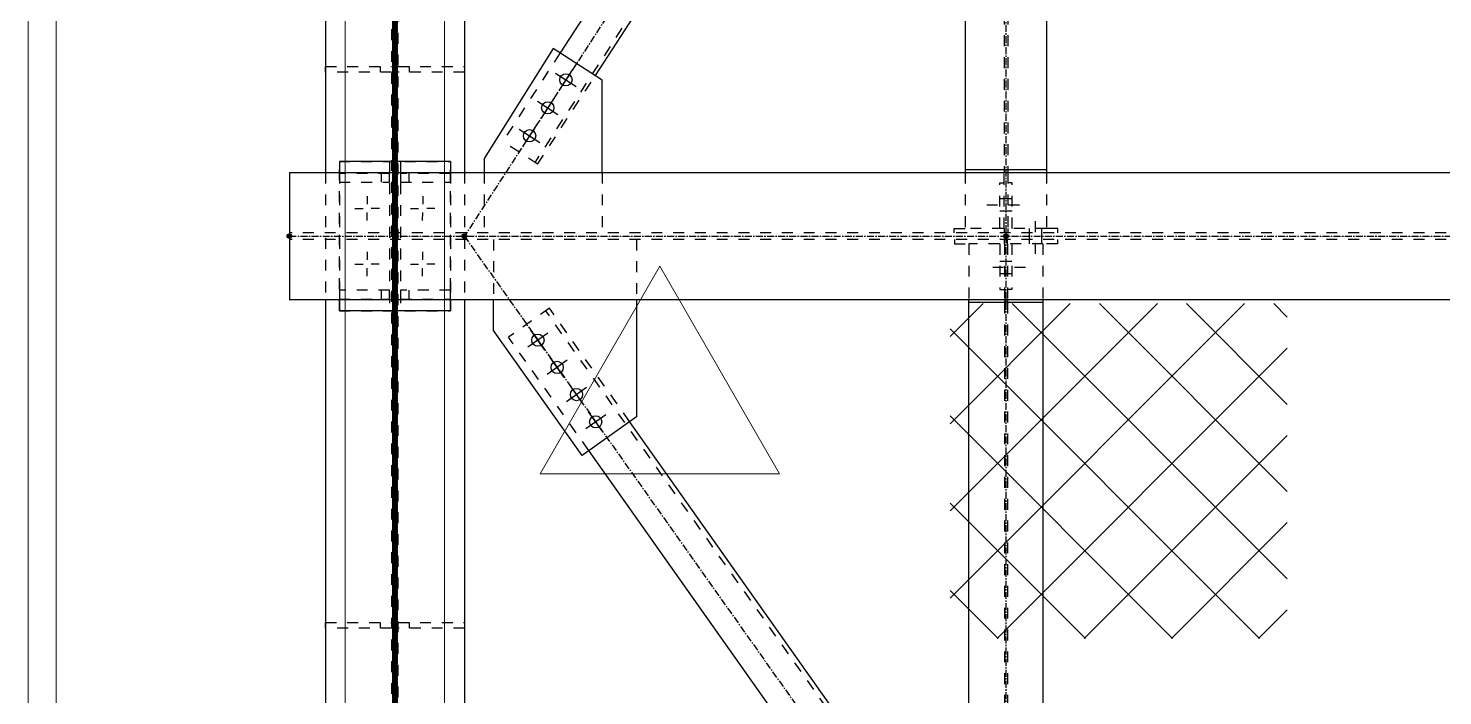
# Model space of a CAD drawing. Header units: inches. Extents: x 209270 to 234360, y -180214 to -150194.
# Drawn here: x 216352 to 218898, y -163990 to -162790 of the extents above; entities that cross this region are included whole.
import ezdxf

# ---------------------------------------------------------------- set-up
doc = ezdxf.new("R2010")
doc.units = ezdxf.units.IN
doc.header["$LTSCALE"] = 10
doc.header["$MEASUREMENT"] = 0
for name, pattern in [('CENTER', [2, 1.25, -0.25, 0.25, -0.25]), ('DXK_LINE_DOT2', [3.9198, 1.9599, -1.9599]), ('DXK_LINE_DOT5', [7.8785, 2.979, -0.9799, 0.9799, -0.9799, 0.9799, -0.9799]), ('HIDDEN', [0.375, 0.25, -0.125]), ('PHANTOM', [2.5, 1.25, -0.25, 0.25, -0.25, 0.25, -0.25])]:
    doc.linetypes.add(name, pattern=pattern)
for name, color, linetype in [('_STR_0', 5, 'Continuous'), ('_STR_1', 5, 'Continuous'), ('_STR_2', 5, 'Continuous'), ('_STR_4', 5, 'Continuous')]:
    doc.layers.add(name, color=color, linetype=linetype)
for name, color, linetype, lineweight in [('CEN', 1, 'CENTER', 9), ('handrail', 1, 'FENCELINE1', 9), ('HIDDEN', 1, 'HIDDEN', 9), ('MAIN OBJECT', 1, 'Continuous', 18), ('PANTHOM', 1, 'PHANTOM', 0), ('REV-C', 1, 'Continuous', 18), ('Sheeting', 1, 'Continuous', 0)]:
    doc.layers.add(name, color=color, linetype=linetype, lineweight=lineweight)
doc.linetypes.add('FENCELINE1', pattern='A,0.25,-0.1,[133,arial.ttf,S=0.1,R=0,X=-0.1,Y=0],-0.1,1', length=1.45)

# ---------------------------------------------------------------- blocks, each defined once
blk = doc.blocks.new('A$Ca106b763')
at = {"layer": 'REV-C'}
blk.add_lwpolyline([(0, 373.2), (-215.5, 0), (215.5, 0)], close=True, dxfattribs=at)
blk = doc.blocks.new('GridLine-116860372-116902 - 114867')
at = {"layer": '_STR_2', "linetype": 'DXK_LINE_DOT5'}
blk.add_line((217011.9, -165456.7), (217011.9, -153291), dxfattribs=at)
blk = doc.blocks.new('GridLine-116860372-154897 - 114867')
at = {"layer": '_STR_2', "linetype": 'DXK_LINE_DOT5'}
blk.add_line((217011.9, -166678), (217011.9, -163663.7), dxfattribs=at)
blk = doc.blocks.new('Part-116860372-157464 - 114867')
at = {"layer": '_STR_1', "linetype": 'DXK_LINE_DOT2'}
for p, q in [((217017.9, -163858.7), (217136.9, -163858.7)), ((217136.9, -163868.7), (217017.9, -163868.7)), ((217037.9, -163868.7), (217037.9, -163858.7)), ((217136.9, -163858.7), (217136.9, -163868.7))]:
    blk.add_line(p, q, dxfattribs=at)
blk = doc.blocks.new('Part-116860372-114981 - 114867')
at = {"layer": '_STR_4', "linetype": 'Continuous'}
blk.add_hatch(color=256, dxfattribs=at).paths.add_polyline_path([(216821.8, -163167.7, -1), (216821.8, -163159.7, -1)])
at = {"layer": '_STR_1', "linetype": 'DXK_LINE_DOT2'}
for p, q in [((225371.9, -163157.7), (216821.8, -163157.7)), ((225371.9, -163169.6), (216821.8, -163169.6))]:
    blk.add_line(p, q, dxfattribs=at)
at = {"layer": '_STR_2', "linetype": 'Continuous'}
for p, q in [((216821.8, -163049.2), (216821.8, -163278.2)), ((216821.8, -163049.2), (223004.9, -163049.2)), ((225386.9, -163278.2), (216821.8, -163278.2))]:
    blk.add_line(p, q, dxfattribs=at)
at = {"layer": '_STR_4', "linetype": 'CENTER'}
blk.add_line((216821.8, -163163.7), (225511.9, -163163.7), dxfattribs=at)
at = {"layer": '_STR_4', "linetype": 'Continuous'}
blk.add_circle((216821.8, -163163.7), 4, dxfattribs=at)
blk = doc.blocks.new('Part-116860372-114982 - 114867')
at = {"layer": '_STR_4', "linetype": 'Continuous'}
blk.add_hatch(color=256, dxfattribs=at).paths.add_polyline_path([(218111.9, -163167.7, -1), (218111.9, -163159.7, -1)])
at = {"layer": '_STR_1', "linetype": 'DXK_LINE_DOT2'}
for p, q in [((218108.7, -160293.7), (218108.7, -163044.2)), ((218115, -160293.7), (218115, -163044.2)), ((218038.7, -163049.2), (218038.7, -163149.7)), ((218108.7, -163149.7), (218108.7, -163049.2)), ((218115, -163049.2), (218115, -163149.7)), ((218185.1, -163049.2), (218185.1, -163149.7)), ((218185.1, -163149.7), (218038.7, -163149.7))]:
    blk.add_line(p, q, dxfattribs=at)
at = {"layer": '_STR_2', "linetype": 'Continuous'}
for p, q in [((218038.7, -160288.7), (218038.7, -163049.2)), ((218185.1, -160288.7), (218185.1, -163049.2)), ((218185.1, -163044.2), (218038.7, -163044.2)), ((218108.7, -163044.2), (218108.7, -163049.2)), ((218115, -163044.2), (218115, -163049.2))]:
    blk.add_line(p, q, dxfattribs=at)
at = {"layer": '_STR_4', "linetype": 'CENTER'}
blk.add_line((218111.9, -160163.7), (218111.9, -163163.7), dxfattribs=at)
at = {"layer": '_STR_4', "linetype": 'Continuous'}
blk.add_circle((218111.9, -163163.7), 4, dxfattribs=at)
blk = doc.blocks.new('Part-116860372-114992 - 114867')
at = {"layer": '_STR_4', "linetype": 'Continuous'}
for points in [[(218111.9, -163167.7, -1), (218111.9, -163159.7, -1)], [(218111.9, -164367.7, -1), (218111.9, -164359.7, -1)]]:
    blk.add_hatch(color=256, dxfattribs=at).paths.add_polyline_path(points)
at = {"layer": '_STR_1', "linetype": 'DXK_LINE_DOT2'}
for p, q in [((218178.5, -163177.6), (218045.3, -163177.6)), ((218045.3, -163177.6), (218045.3, -163278.2)), ((218109, -163177.6), (218109, -163278.2)), ((218114.7, -163177.6), (218114.7, -163278.2)), ((218178.5, -163177.6), (218178.5, -163278.2)), ((218109, -163283.2), (218109, -164292.1)), ((218114.7, -163283.2), (218114.7, -164292.1)), ((218109, -164297.1), (218109, -164352.8)), ((218114.7, -164297.1), (218114.7, -164352.8)), ((218114.7, -164352.8), (218109, -164352.8))]:
    blk.add_line(p, q, dxfattribs=at)
at = {"layer": '_STR_2', "linetype": 'Continuous'}
for p, q in [((218045.3, -164292.1), (218045.3, -163278.2)), ((218178.5, -163283.2), (218045.3, -163283.2)), ((218109, -163278.2), (218109, -163283.2)), ((218114.7, -163278.2), (218114.7, -163283.2)), ((218178.5, -163278.2), (218178.5, -164292.1)), ((218178.5, -164292.1), (218045.3, -164292.1)), ((218109, -164292.1), (218109, -164297.1)), ((218114.7, -164292.1), (218114.7, -164297.1))]:
    blk.add_line(p, q, dxfattribs=at)
at = {"layer": '_STR_4', "linetype": 'CENTER'}
blk.add_line((218111.9, -163163.7), (218111.9, -164363.7), dxfattribs=at)
at = {"layer": '_STR_4', "linetype": 'Continuous'}
for centre in [(218111.9, -163163.7), (218111.9, -164363.7)]:
    blk.add_circle(centre, 4, dxfattribs=at)
blk = doc.blocks.new('Part-116860372-115434 - 114867')
at = {"layer": '_STR_1', "linetype": 'DXK_LINE_DOT2'}
for p, q in [((218123, -163067.7), (218115, -163067.7)), ((218123, -163149.7), (218123, -163067.7)), ((218115, -163149.7), (218115, -163157.7)), ((218205, -163149.7), (218185.1, -163149.7)), ((218205, -163157.7), (218205, -163149.7))]:
    blk.add_line(p, q, dxfattribs=at)
blk = doc.blocks.new('Part-116860372-115078 - 114867')
at = {"layer": '_STR_4', "linetype": 'Continuous'}
for points in [[(218111.9, -161667.7, -1), (218111.9, -161659.7, -1)], [(217136.9, -163167.7, -1), (217136.9, -163159.7, -1)]]:
    blk.add_hatch(color=256, dxfattribs=at).paths.add_polyline_path(points)
at = {"layer": '_STR_1', "linetype": 'DXK_LINE_DOT2'}
for p, q in [((217960.8, -161831.9), (217857.2, -161991.2)), ((217960.8, -161831.9), (218023.7, -161872.8)), ((218018.6, -161869.5), (217263.7, -163030.9)), ((218023.7, -161872.8), (217920.1, -162032.1)), ((217309.4, -162834), (217205.9, -162993.3)), ((217268.7, -163034.2), (217372.3, -162874.9)), ((217268.7, -163034.2), (217205.9, -162993.3))]:
    blk.add_line(p, q, dxfattribs=at)
at = {"layer": '_STR_2', "linetype": 'Continuous'}
for p, q in [((217857.2, -161991.2), (217309.4, -162834)), ((217920.1, -162032.1), (217372.3, -162874.9))]:
    blk.add_line(p, q, dxfattribs=at)
at = {"layer": '_STR_4', "linetype": 'CENTER'}
blk.add_line((218111.9, -161663.7), (217136.9, -163163.7), dxfattribs=at)
at = {"layer": '_STR_4', "linetype": 'Continuous'}
for centre in [(218111.9, -161663.7), (217136.9, -163163.7)]:
    blk.add_circle(centre, 4, dxfattribs=at)
blk = doc.blocks.new('Part-116860372-115111 - 114867')
at = {"layer": '_STR_4', "linetype": 'Continuous'}
for points in [[(217136.9, -163167.7, -1), (217136.9, -163159.7, -1)], [(217986.9, -164367.7, -1), (217986.9, -164359.7, -1)]]:
    blk.add_hatch(color=256, dxfattribs=at).paths.add_polyline_path(points)
at = {"layer": '_STR_1', "linetype": 'DXK_LINE_DOT2'}
for p, q in [((217289.9, -163293.2), (217216.4, -163345.2)), ((217947, -164234.7), (217283.3, -163297.8)), ((217434.4, -163497.2), (217289.9, -163293.2)), ((217360.9, -163549.2), (217216.4, -163345.2)), ((217953.5, -164230.1), (217809, -164026.1)), ((217880, -164282.1), (217735.5, -164078.1)), ((217953.5, -164230.1), (217880, -164282.1))]:
    blk.add_line(p, q, dxfattribs=at)
at = {"layer": '_STR_2', "linetype": 'Continuous'}
for p, q in [((217809, -164026.1), (217434.4, -163497.2)), ((217735.5, -164078.1), (217360.9, -163549.2))]:
    blk.add_line(p, q, dxfattribs=at)
at = {"layer": '_STR_4', "linetype": 'CENTER'}
blk.add_line((217136.9, -163163.7), (217986.9, -164363.7), dxfattribs=at)
at = {"layer": '_STR_4', "linetype": 'Continuous'}
for centre in [(217136.9, -163163.7), (217986.9, -164363.7)]:
    blk.add_circle(centre, 4, dxfattribs=at)
blk = doc.blocks.new('Part-116860372-115247 - 114867')
at = {"layer": '_STR_1', "linetype": 'DXK_LINE_DOT2'}
for p, q in [((218019, -163169.6), (218019, -163177.6)), ((218019, -163177.6), (218045.3, -163177.6)), ((218101, -163177.6), (218101, -163259.6)), ((218109, -163177.6), (218109, -163169.6)), ((218101, -163259.6), (218109, -163259.6))]:
    blk.add_line(p, q, dxfattribs=at)
blk = doc.blocks.new('Part-116860372-115246 - 114867')
at = {"layer": '_STR_1', "linetype": 'DXK_LINE_DOT2'}
for p, q in [((218114.7, -163177.6), (218114.7, -163169.6)), ((218122.7, -163177.6), (218122.7, -163259.6)), ((218204.7, -163177.6), (218178.5, -163177.6)), ((218204.7, -163169.6), (218204.7, -163177.6)), ((218122.7, -163259.6), (218114.7, -163259.6))]:
    blk.add_line(p, q, dxfattribs=at)
blk = doc.blocks.new('Bolt-116860372-115248 - 114867')
at = {"layer": '_STR_1', "linetype": 'DXK_LINE_DOT2'}
for p, q in [((218101, -163208.6), (218109, -163208.6)), ((218109, -163208.6), (218114.7, -163208.6)), ((218114.7, -163208.6), (218122.7, -163208.6)), ((218088, -163219.6), (218156, -163219.6)), ((218101, -163230.6), (218109, -163230.6)), ((218109, -163230.6), (218114.7, -163230.6)), ((218114.7, -163230.6), (218122.7, -163230.6))]:
    blk.add_line(p, q, dxfattribs=at)
blk = doc.blocks.new('Bolt-116860372-115289 - 114867')
at = {"layer": '_STR_1', "linetype": 'DXK_LINE_DOT2'}
for p, q in [((218164.7, -163136.7), (218164.7, -163209.7)), ((218153.7, -163149.7), (218153.7, -163157.7)), ((218153.7, -163157.7), (218153.7, -163169.6)), ((218175.7, -163149.7), (218175.7, -163157.7)), ((218175.7, -163157.7), (218175.7, -163169.6)), ((218153.7, -163169.6), (218153.7, -163177.6)), ((218175.7, -163169.6), (218175.7, -163177.6))]:
    blk.add_line(p, q, dxfattribs=at)
blk = doc.blocks.new('Part-116860372-157362 - 114867')
at = {"layer": '_STR_1', "linetype": 'DXK_LINE_DOT2'}
for p, q in [((216911.9, -163049.2), (216911.9, -163278.2)), ((217111.9, -163049.2), (217111.9, -163278.2))]:
    blk.add_line(p, q, dxfattribs=at)
at = {"layer": '_STR_2', "linetype": 'Continuous'}
for p, q in [((216911.9, -163029.2), (216911.9, -163049.2)), ((217111.9, -163029.2), (216911.9, -163029.2)), ((217111.9, -163029.2), (217111.9, -163049.2)), ((216911.9, -163278.2), (216911.9, -163298.2)), ((217111.9, -163278.2), (217111.9, -163298.2)), ((217111.9, -163298.2), (216911.9, -163298.2))]:
    blk.add_line(p, q, dxfattribs=at)
blk = doc.blocks.new('Bolt-116860372-116305 - 114867')
at = {"layer": '_STR_2', "linetype": 'Continuous'}
for p, q in [((217287.2, -163337.9), (217251.3, -163363.4)), ((217282, -163368.6), (217256.6, -163332.7)), ((217321.9, -163386.9), (217286, -163412.3)), ((217316.7, -163417.6), (217291.3, -163381.7)), ((217356.6, -163435.9), (217320.7, -163461.3)), ((217351.4, -163466.5), (217325.9, -163430.6)), ((217391.3, -163484.8), (217355.4, -163510.2)), ((217386.1, -163515.5), (217360.6, -163479.6))]:
    blk.add_line(p, q, dxfattribs=at)
for centre in [(217269.3, -163350.6), (217304, -163399.6), (217338.7, -163448.6), (217373.3, -163497.5)]:
    blk.add_circle(centre, 11, dxfattribs=at)
blk = doc.blocks.new('Part-116860372-115433 - 114867')
at = {"layer": '_STR_1', "linetype": 'DXK_LINE_DOT2'}
for p, q in [((218100.7, -163149.7), (218100.7, -163067.7)), ((218100.7, -163067.7), (218108.7, -163067.7)), ((218018.7, -163157.7), (218018.7, -163149.7)), ((218018.7, -163149.7), (218038.7, -163149.7)), ((218108.7, -163149.7), (218108.7, -163157.7))]:
    blk.add_line(p, q, dxfattribs=at)
blk = doc.blocks.new('Bolt-116860372-115435 - 114867')
at = {"layer": '_STR_1', "linetype": 'DXK_LINE_DOT2'}
for p, q in [((218136, -163107.7), (218068, -163107.7)), ((218108.7, -163096.7), (218100.7, -163096.7)), ((218115, -163096.7), (218108.7, -163096.7)), ((218123, -163096.7), (218115, -163096.7)), ((218108.7, -163118.7), (218100.7, -163118.7)), ((218115, -163118.7), (218108.7, -163118.7)), ((218123, -163118.7), (218115, -163118.7))]:
    blk.add_line(p, q, dxfattribs=at)
blk = doc.blocks.new('Part-116860372-157462 - 114867')
at = {"layer": '_STR_1', "linetype": 'DXK_LINE_DOT2'}
for p, q in [((217017.9, -162858.7), (217136.9, -162858.7)), ((217136.9, -162868.7), (217017.9, -162868.7)), ((217037.9, -162868.7), (217037.9, -162858.7)), ((217136.9, -162858.7), (217136.9, -162868.7))]:
    blk.add_line(p, q, dxfattribs=at)
blk = doc.blocks.new('Part-116860372-116304 - 114867')
at = {"layer": '_STR_1', "linetype": 'DXK_LINE_DOT2'}
for p, q in [((217189.4, -163169.6), (217189.4, -163278.2)), ((217446.6, -163169.6), (217446.6, -163278.2))]:
    blk.add_line(p, q, dxfattribs=at)
at = {"layer": '_STR_2', "linetype": 'Continuous'}
for p, q in [((217189.4, -163333), (217189.4, -163278.2)), ((217446.6, -163278.2), (217446.6, -163488.5)), ((217348.7, -163557.9), (217189.4, -163333)), ((217446.6, -163488.5), (217348.7, -163557.9))]:
    blk.add_line(p, q, dxfattribs=at)
blk = doc.blocks.new('Part-116860372-116346 - 114867')
at = {"layer": '_STR_1', "linetype": 'DXK_LINE_DOT2'}
for p, q in [((217172.3, -163049.2), (217172.3, -163157.7)), ((217384.9, -163049.2), (217384.9, -163157.7))]:
    blk.add_line(p, q, dxfattribs=at)
at = {"layer": '_STR_2', "linetype": 'Continuous'}
for p, q in [((217296.8, -162825.8), (217172.3, -163023.9)), ((217384.9, -162883.1), (217296.8, -162825.8)), ((217384.9, -163049.2), (217384.9, -162883.1)), ((217172.3, -163023.9), (217172.3, -163049.2))]:
    blk.add_line(p, q, dxfattribs=at)
blk = doc.blocks.new('Bolt-116860372-116347 - 114867')
at = {"layer": '_STR_2', "linetype": 'Continuous'}
for p, q in [((217301.2, -162870.4), (217338.1, -162894.4)), ((217331.7, -162864), (217307.7, -162900.9)), ((217268.5, -162920.7), (217305.4, -162944.7)), ((217299, -162914.3), (217275, -162951.2)), ((217235.8, -162971.1), (217272.7, -162995)), ((217266.3, -162964.6), (217242.3, -163001.5))]:
    blk.add_line(p, q, dxfattribs=at)
for centre in [(217319.7, -162882.4), (217287, -162932.7), (217254.3, -162983)]:
    blk.add_circle(centre, 11, dxfattribs=at)
blk = doc.blocks.new('Part-116860372-157360 - 114867')
at = {"layer": '_STR_1', "linetype": 'DXK_LINE_DOT2'}
for p, q in [((217021.9, -163029.2), (217001.9, -163029.2)), ((217001.9, -163029.2), (217001.9, -163298.2)), ((217021.9, -163029.2), (217021.9, -163298.2)), ((217021.9, -163298.2), (217001.9, -163298.2))]:
    blk.add_line(p, q, dxfattribs=at)
blk = doc.blocks.new('Part-116860372-157361 - 114867')
at = {"layer": '_STR_1', "linetype": 'DXK_LINE_DOT2'}
for p, q in [((217001.9, -163050.7), (216911.9, -163050.7)), ((216911.9, -163050.7), (216911.9, -163066.7)), ((216986.9, -163050.7), (216986.9, -163066.7)), ((217001.9, -163066.7), (217001.9, -163050.7)), ((216911.9, -163066.7), (217001.9, -163066.7))]:
    blk.add_line(p, q, dxfattribs=at)
blk = doc.blocks.new('Part-116860372-157363 - 114867')
at = {"layer": '_STR_1', "linetype": 'DXK_LINE_DOT2'}
for p, q in [((217001.9, -163260.7), (216911.9, -163260.7)), ((216911.9, -163260.7), (216911.9, -163276.7)), ((216986.9, -163260.7), (216986.9, -163276.7)), ((217001.9, -163276.7), (217001.9, -163260.7)), ((216911.9, -163276.7), (217001.9, -163276.7))]:
    blk.add_line(p, q, dxfattribs=at)
blk = doc.blocks.new('Part-116860372-157364 - 114867')
at = {"layer": '_STR_1', "linetype": 'DXK_LINE_DOT2'}
for p, q in [((217111.9, -163050.7), (217021.9, -163050.7)), ((217021.9, -163050.7), (217021.9, -163066.7)), ((217036.9, -163050.7), (217036.9, -163066.7)), ((217111.9, -163066.7), (217111.9, -163050.7)), ((217021.9, -163066.7), (217111.9, -163066.7))]:
    blk.add_line(p, q, dxfattribs=at)
blk = doc.blocks.new('Part-116860372-157365 - 114867')
at = {"layer": '_STR_1', "linetype": 'DXK_LINE_DOT2'}
for p, q in [((217111.9, -163260.7), (217021.9, -163260.7)), ((217021.9, -163260.7), (217021.9, -163276.7)), ((217036.9, -163260.7), (217036.9, -163276.7)), ((217111.9, -163276.7), (217111.9, -163260.7)), ((217021.9, -163276.7), (217111.9, -163276.7))]:
    blk.add_line(p, q, dxfattribs=at)
blk = doc.blocks.new('Part-116860372-157432 - 114867')
at = {"layer": '_STR_1', "linetype": 'DXK_LINE_DOT2'}
for p, q in [((217005.9, -158675.7), (217005.9, -165051.7)), ((217017.9, -165051.7), (217017.9, -158675.7))]:
    blk.add_line(p, q, dxfattribs=at)
blk = doc.blocks.new('Part-116860372-157433 - 114867')
at = {"layer": '_STR_1', "linetype": 'DXK_LINE_DOT2'}
for p, q in [((216886.9, -163049.2), (216886.9, -163278.2)), ((217136.9, -163049.2), (217136.9, -163278.2))]:
    blk.add_line(p, q, dxfattribs=at)
at = {"layer": '_STR_2', "linetype": 'Continuous'}
for p, q in [((216886.9, -162753.7), (216886.9, -163049.2)), ((217136.9, -162753.7), (217136.9, -163049.2)), ((216886.9, -163278.2), (216886.9, -165051.7)), ((217136.9, -163278.2), (217136.9, -164297.1))]:
    blk.add_line(p, q, dxfattribs=at)
blk = doc.blocks.new('Part-116860372-157458 - 114867')
at = {"layer": '_STR_1', "linetype": 'DXK_LINE_DOT2'}
for p, q in [((216911.9, -163298.2), (216911.9, -163029.2)), ((216911.9, -163029.2), (217111.9, -163029.2)), ((217111.9, -163298.2), (217111.9, -163029.2)), ((216911.9, -163298.2), (217111.9, -163298.2))]:
    blk.add_line(p, q, dxfattribs=at)
blk = doc.blocks.new('Bolt-116860372-157459 - 114867')
at = {"layer": '_STR_2', "linetype": 'Continuous'}
for p, q in [((216961.9, -163091.7), (216961.9, -163106.3)), ((217061.9, -163091.7), (217061.9, -163106.3)), ((216939.9, -163113.7), (216954.5, -163113.7)), ((216961.8, -163135.7), (216961.9, -163121)), ((216983.9, -163113.7), (216969.2, -163113.7)), ((217039.9, -163113.7), (217054.5, -163113.7)), ((217061.8, -163135.7), (217061.9, -163121)), ((217083.9, -163113.7), (217069.2, -163113.7)), ((216939.8, -163213.7), (216954.5, -163213.7)), ((216961.8, -163191.7), (216961.8, -163206.3)), ((216983.8, -163213.7), (216969.2, -163213.7)), ((217039.8, -163213.7), (217054.5, -163213.7)), ((217061.8, -163191.7), (217061.8, -163206.3)), ((217083.8, -163213.7), (217069.2, -163213.7)), ((216961.8, -163235.7), (216961.8, -163221)), ((217061.8, -163235.7), (217061.8, -163221))]:
    blk.add_line(p, q, dxfattribs=at)
blk = doc.blocks.new('Part-116860372-157463 - 114867')
at = {"layer": '_STR_1', "linetype": 'DXK_LINE_DOT2'}
for p, q in [((216886.9, -162868.7), (216886.9, -162858.7)), ((216886.9, -162858.7), (217005.9, -162858.7)), ((217005.9, -162868.7), (216886.9, -162868.7)), ((216985.9, -162868.7), (216985.9, -162858.7))]:
    blk.add_line(p, q, dxfattribs=at)
blk = doc.blocks.new('Part-116860372-157465 - 114867')
at = {"layer": '_STR_1', "linetype": 'DXK_LINE_DOT2'}
for p, q in [((216886.9, -163868.7), (216886.9, -163858.7)), ((216886.9, -163858.7), (217005.9, -163858.7)), ((217005.9, -163868.7), (216886.9, -163868.7)), ((216985.9, -163868.7), (216985.9, -163858.7))]:
    blk.add_line(p, q, dxfattribs=at)

msp = doc.modelspace()

# ---------------------------------------------------------------- hatches: boundary and pattern name
at = {"layer": 'PANTHOM'}
h = msp.add_hatch(dxfattribs=at)
h.set_pattern_fill('ANSI37', color=256, scale=887.309452, angle=-180)
h.set_pattern_definition([(225, (321856.98, 2107461.77), (78.4278163, -78.4278163), []), (315, (321856.98, 2107461.77), (78.4278163, 78.4278163), [])])
h.paths.add_polyline_path([(218618.2, -163887.1), (218618.2, -163284.9), (218011.6, -163284.9), (218011.6, -163887.1)])

# ---------------------------------------------------------------- linework, layer by layer
at = {"layer": 'CEN', "elevation": 0.8}
msp.add_lwpolyline([(217011.9, -155263.7), (228511.9, -155263.7), (228511.9, -165263.7), (217011.9, -165263.7)], close=True, dxfattribs=at)
at = {"layer": 'handrail', "const_width": 10}
msp.add_lwpolyline([(217011.9, -157988.4), (217011.9, -165263.7), (228511.9, -165263.7), (228511.9, -163968.7)], dxfattribs=at)
at = {"layer": 'HIDDEN', "elevation": 0.8}
msp.add_lwpolyline([(217007.5, -165259.3), (217007.5, -155268.1), (217016.3, -155268.1), (217016.3, -165259.3)], close=True, dxfattribs=at)
at = {"layer": 'MAIN OBJECT', "elevation": 0.8}
msp.add_lwpolyline([(216922.5, -165259.3), (216922.5, -155268.1), (217101.3, -155268.1), (217101.3, -165259.3)], close=True, dxfattribs=at)
at = {"layer": 'Sheeting'}
for points in [[(216351.9, -154713.7), (229171.9, -154713.7), (229171.9, -165813.7), (216351.9, -165813.7)], [(216401.9, -154763.7), (229121.9, -154763.7), (229121.9, -165763.7), (216401.9, -165763.7)]]:
    msp.add_lwpolyline(points, close=True, dxfattribs=at)

# ---------------------------------------------------------------- block references
at = {"layer": '_STR_0', "zscale": 0.8}
for name in ['GridLine-116860372-116902 - 114867', 'Part-116860372-157433 - 114867', 'Part-116860372-157432 - 114867', 'Part-116860372-114982 - 114867', 'Part-116860372-115078 - 114867', 'Part-116860372-116346 - 114867', 'Part-116860372-157463 - 114867', 'Part-116860372-157462 - 114867', 'Bolt-116860372-116347 - 114867', 'Part-116860372-157362 - 114867', 'Part-116860372-157458 - 114867', 'Part-116860372-157360 - 114867', 'Part-116860372-114981 - 114867', 'Part-116860372-157361 - 114867', 'Part-116860372-157364 - 114867', 'Part-116860372-115433 - 114867', 'Part-116860372-115434 - 114867', 'Bolt-116860372-157459 - 114867', 'Bolt-116860372-115435 - 114867', 'Bolt-116860372-115289 - 114867', 'Part-116860372-115111 - 114867', 'Part-116860372-114992 - 114867', 'Part-116860372-116304 - 114867', 'Part-116860372-115247 - 114867', 'Part-116860372-115246 - 114867', 'Bolt-116860372-115248 - 114867', 'Part-116860372-157363 - 114867', 'Part-116860372-157365 - 114867', 'Bolt-116860372-116305 - 114867', 'GridLine-116860372-154897 - 114867', 'Part-116860372-157465 - 114867', 'Part-116860372-157464 - 114867']:
    msp.add_blockref(name, (0, 0), dxfattribs=at)
at = {"layer": 'REV-C'}
msp.add_blockref('A$Ca106b763', (217488.6, -163591), dxfattribs=at)

doc.saveas('drawing.dxf')
